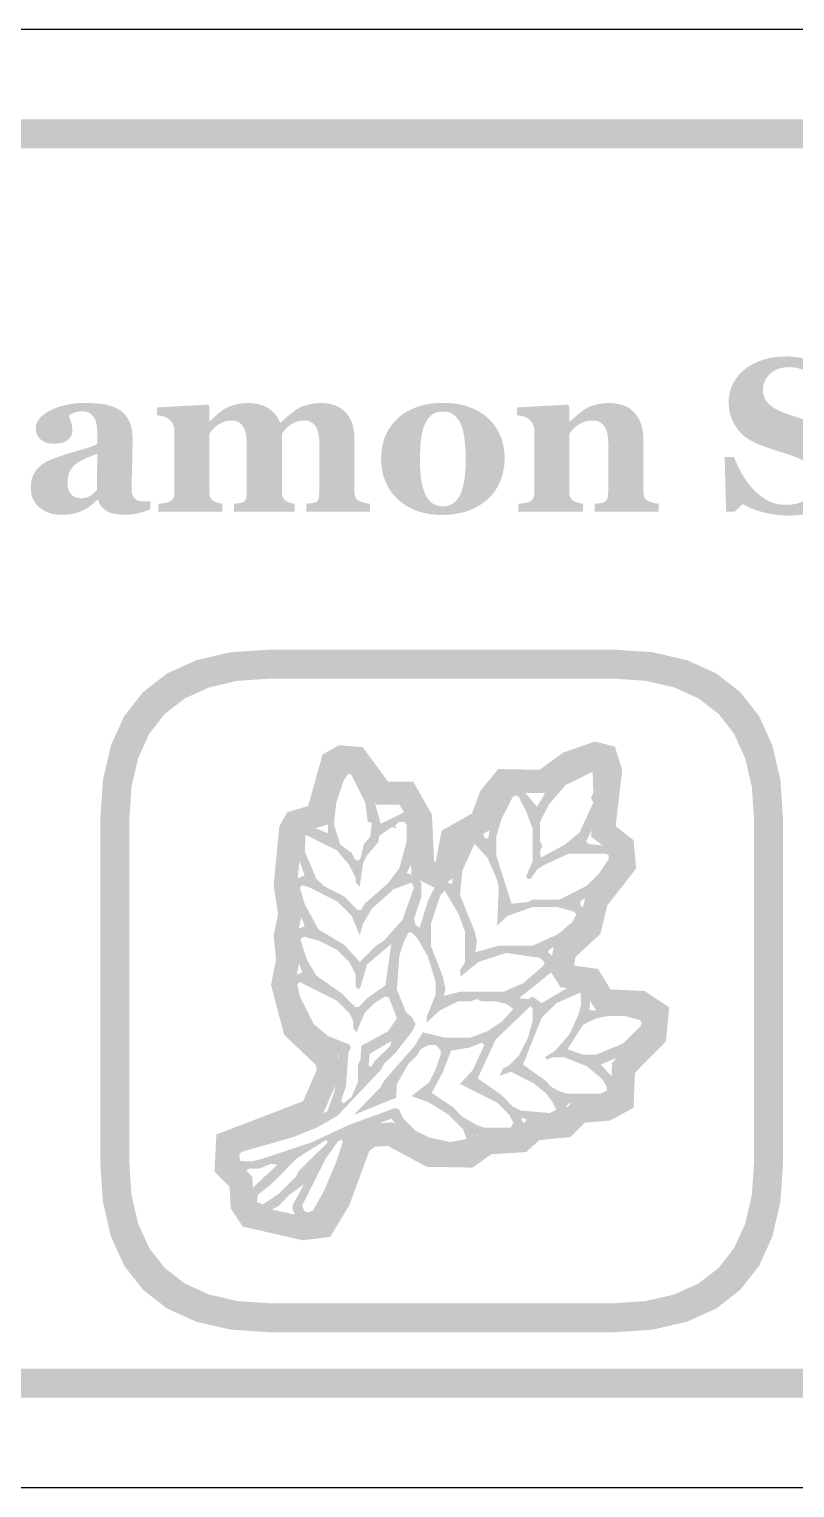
# Model space of a CAD drawing. Header units: millimetres. Extents: x 6 to 297, y 55 to 451.
# Drawn here: x 166.32 to 176.86, y 316.16 to 336.24 of the extents above; entities that cross this region are included whole.
import ezdxf

# ---------------------------------------------------------------- set-up
doc = ezdxf.new("R2010")
doc.units = ezdxf.units.MM
doc.layers.add('CUT', color=1, linetype='Continuous')
doc.layers.add('RASTER', color=7, linetype='Continuous')

msp = doc.modelspace()

# ---------------------------------------------------------------- hatches: boundary and pattern name
at = {"layer": 'RASTER'}
h = msp.add_hatch(color=7, dxfattribs=at)
h.paths.add_polyline_path([(141.2, 332.8), (141.234, 333.316), (141.337, 333.763), (141.509, 334.141), (141.75, 334.45), (142.059, 334.691), (142.438, 334.862), (142.884, 334.966), (143.4, 335), (200.6, 335), (201.116, 334.966), (201.563, 334.862), (201.941, 334.691), (202.25, 334.45), (202.491, 334.141), (202.663, 333.763), (202.766, 333.316), (202.8, 332.8), (202.8, 319.6), (202.766, 319.084), (202.663, 318.638), (202.491, 318.259), (202.25, 317.95), (201.941, 317.709), (201.563, 317.537), (201.116, 317.434), (200.6, 317.4), (143.4, 317.4), (142.884, 317.434), (142.438, 317.537), (142.059, 317.709), (141.75, 317.95), (141.509, 318.259), (141.337, 318.638), (141.234, 319.084), (141.2, 319.6)])
h.paths.add_polyline_path([(141.6, 332.8), (141.6, 319.6), (141.628, 319.178), (141.712, 318.813), (141.853, 318.503), (142.05, 318.25), (142.303, 318.053), (142.613, 317.912), (142.978, 317.828), (143.4, 317.8), (200.6, 317.8), (201.022, 317.828), (201.388, 317.912), (201.697, 318.053), (201.95, 318.25), (202.147, 318.503), (202.288, 318.813), (202.372, 319.178), (202.4, 319.6), (202.4, 332.8), (202.372, 333.222), (202.288, 333.588), (202.147, 333.897), (201.95, 334.15), (201.697, 334.347), (201.388, 334.488), (201.022, 334.572), (200.6, 334.6), (143.4, 334.6), (142.978, 334.572), (142.613, 334.488), (142.303, 334.347), (142.05, 334.15), (141.853, 333.897), (141.712, 333.588), (141.628, 333.222), (141.6, 332.8)], flags=0)
for points in [[(176.775, 329.544), (176.727, 329.545), (176.681, 329.547), (176.635, 329.551), (176.591, 329.556), (176.547, 329.563), (176.503, 329.571), (176.461, 329.58), (176.419, 329.591), (176.379, 329.603), (176.34, 329.616), (176.303, 329.629), (176.267, 329.642), (176.233, 329.657), (176.201, 329.671), (176.17, 329.687), (176.14, 329.703), (176.039, 329.6), (175.915, 329.6), (175.896, 330.351), (176.022, 330.351), (176.033, 330.325), (176.044, 330.297), (176.057, 330.27), (176.07, 330.242), (176.084, 330.213), (176.099, 330.184), (176.114, 330.155), (176.13, 330.126), (176.147, 330.097), (176.164, 330.068), (176.182, 330.04), (176.201, 330.013), (176.221, 329.987), (176.241, 329.962), (176.261, 329.937), (176.282, 329.913), (176.305, 329.89), (176.328, 329.867), (176.352, 329.845), (176.377, 329.824), (176.402, 329.805), (176.428, 329.787), (176.455, 329.77), (176.482, 329.754), (176.511, 329.739), (176.54, 329.727), (176.571, 329.716), (176.602, 329.708), (176.635, 329.701), (176.669, 329.696), (176.705, 329.693), (176.741, 329.692), (176.789, 329.694), (176.835, 329.698), (176.877, 329.706), (176.917, 329.717), (176.954, 329.73), (176.987, 329.747), (177.018, 329.767), (177.046, 329.79), (177.071, 329.815), (177.093, 329.842), (177.111, 329.87), (177.126, 329.9), (177.138, 329.931), (177.146, 329.964), (177.151, 329.999), (177.153, 330.035), (177.151, 330.065), (177.147, 330.093), (177.14, 330.121), (177.13, 330.147), (177.117, 330.172), (177.102, 330.196), (177.084, 330.218), (177.063, 330.239), (177.038, 330.26), (177.011, 330.279), (176.981, 330.298), (176.948, 330.316), (176.911, 330.334), (176.872, 330.351), (176.829, 330.367), (176.783, 330.382), (176.753, 330.392), (176.723, 330.402), (176.694, 330.411), (176.665, 330.42), (176.637, 330.429), (176.61, 330.438), (176.583, 330.447), (176.557, 330.455), (176.532, 330.464), (176.506, 330.472), (176.481, 330.481), (176.457, 330.49), (176.433, 330.498), (176.409, 330.507), (176.386, 330.516), (176.363, 330.524), (176.312, 330.546), (176.265, 330.571), (176.221, 330.597), (176.18, 330.626), (176.143, 330.657), (176.109, 330.69), (176.079, 330.725), (176.052, 330.763), (176.028, 330.802), (176.007, 330.843), (175.99, 330.885), (175.975, 330.928), (175.964, 330.971), (175.956, 331.017), (175.952, 331.063), (175.95, 331.11), (175.951, 331.141), (175.953, 331.17), (175.957, 331.2), (175.963, 331.229), (175.971, 331.259), (175.98, 331.287), (175.99, 331.316), (176.003, 331.344), (176.017, 331.372), (176.032, 331.399), (176.049, 331.425), (176.068, 331.45), (176.087, 331.475), (176.109, 331.499), (176.132, 331.523), (176.156, 331.545), (176.182, 331.566), (176.208, 331.585), (176.237, 331.604), (176.267, 331.621), (176.299, 331.638), (176.332, 331.653), (176.367, 331.668), (176.404, 331.682), (176.442, 331.694), (176.481, 331.705), (176.521, 331.714), (176.562, 331.721), (176.603, 331.727), (176.645, 331.731), (176.688, 331.733), (176.732, 331.734), (176.775, 331.734), (176.817, 331.731), (176.859, 331.728), (176.9, 331.722), (176.94, 331.716), (176.979, 331.707), (177.018, 331.698), (177.056, 331.687), (177.093, 331.675), (177.127, 331.663), (177.16, 331.651), (177.191, 331.639), (177.219, 331.627), (177.246, 331.615), (177.271, 331.603), (177.293, 331.591), (177.383, 331.679), (177.51, 331.679), (177.522, 330.97), (177.396, 330.97), (177.385, 330.998), (177.373, 331.027), (177.361, 331.056), (177.348, 331.085), (177.335, 331.114), (177.321, 331.144), (177.307, 331.174), (177.292, 331.203), (177.278, 331.232), (177.262, 331.26), (177.247, 331.287), (177.232, 331.313), (177.216, 331.337), (177.2, 331.36), (177.184, 331.381), (177.167, 331.402), (177.149, 331.422), (177.13, 331.442), (177.11, 331.461), (177.09, 331.478), (177.069, 331.495), (177.047, 331.51), (177.025, 331.524), (177.002, 331.537), (176.978, 331.549), (176.953, 331.559), (176.927, 331.568), (176.9, 331.575), (176.872, 331.581), (176.843, 331.585), (176.813, 331.587), (176.782, 331.588), (176.743, 331.586), (176.706, 331.582), (176.671, 331.575), (176.638, 331.565), (176.607, 331.553), (176.577, 331.538), (176.549, 331.519), (176.523, 331.498), (176.5, 331.475), (176.48, 331.451), (176.462, 331.425), (176.448, 331.398), (176.437, 331.37), (176.429, 331.341), (176.425, 331.31), (176.423, 331.277), (176.424, 331.247), (176.429, 331.218), (176.435, 331.19), (176.445, 331.164), (176.457, 331.139), (176.472, 331.116), (176.49, 331.094), (176.51, 331.074), (176.534, 331.054), (176.56, 331.035), (176.589, 331.017), (176.622, 330.999), (176.657, 330.982), (176.696, 330.966), (176.737, 330.95), (176.782, 330.934), (176.809, 330.925), (176.836, 330.916), (176.864, 330.907), (176.891, 330.898), (176.919, 330.889), (176.947, 330.88), (176.975, 330.87), (177.003, 330.861), (177.031, 330.852), (177.058, 330.843), (177.084, 330.834), (177.11, 330.825), (177.134, 330.817), (177.158, 330.808), (177.181, 330.799), (177.204, 330.791), (177.255, 330.769), (177.304, 330.746), (177.349, 330.721), (177.391, 330.693), (177.43, 330.664), (177.465, 330.633), (177.498, 330.6), (177.527, 330.565), (177.553, 330.527), (177.575, 330.488), (177.594, 330.447), (177.61, 330.403), (177.622, 330.357), (177.631, 330.309), (177.636, 330.259), (177.637, 330.206), (177.636, 330.173), (177.634, 330.14), (177.629, 330.107), (177.622, 330.074), (177.613, 330.041), (177.602, 330.009), (177.589, 329.977), (177.574, 329.946), (177.558, 329.915), (177.54, 329.885), (177.521, 329.857), (177.5, 329.83), (177.479, 329.805), (177.455, 329.781), (177.431, 329.758), (177.405, 329.736), (177.375, 329.714), (177.344, 329.693), (177.312, 329.673), (177.278, 329.655), (177.244, 329.637), (177.208, 329.622), (177.171, 329.607), (177.134, 329.594), (177.094, 329.582), (177.053, 329.572), (177.011, 329.564), (176.967, 329.557), (176.921, 329.551), (176.874, 329.547), (176.825, 329.545), (176.775, 329.544)], [(171.012, 329.6), (170.139, 329.6), (170.139, 329.707), (170.147, 329.708), (170.155, 329.709), (170.163, 329.71), (170.172, 329.711), (170.18, 329.712), (170.189, 329.713), (170.198, 329.714), (170.206, 329.714), (170.215, 329.715), (170.223, 329.716), (170.231, 329.718), (170.239, 329.719), (170.246, 329.721), (170.252, 329.724), (170.259, 329.726), (170.265, 329.729), (170.273, 329.733), (170.28, 329.737), (170.286, 329.743), (170.291, 329.748), (170.296, 329.755), (170.3, 329.762), (170.303, 329.77), (170.306, 329.778), (170.308, 329.787), (170.31, 329.796), (170.311, 329.807), (170.313, 329.817), (170.313, 329.829), (170.314, 329.841), (170.315, 329.853), (170.315, 329.867), (170.315, 330.551), (170.314, 330.587), (170.311, 330.621), (170.307, 330.653), (170.301, 330.683), (170.294, 330.71), (170.285, 330.735), (170.274, 330.757), (170.261, 330.777), (170.247, 330.795), (170.232, 330.81), (170.215, 330.823), (170.196, 330.834), (170.176, 330.842), (170.155, 330.848), (170.132, 330.851), (170.108, 330.852), (170.093, 330.852), (170.078, 330.851), (170.063, 330.85), (170.049, 330.847), (170.035, 330.845), (170.021, 330.841), (170.009, 330.837), (169.996, 330.833), (169.984, 330.828), (169.972, 330.822), (169.96, 330.816), (169.949, 330.811), (169.938, 330.804), (169.927, 330.798), (169.916, 330.791), (169.906, 330.784), (169.896, 330.776), (169.886, 330.768), (169.877, 330.761), (169.868, 330.753), (169.86, 330.745), (169.853, 330.737), (169.846, 330.73), (169.84, 330.722), (169.834, 330.715), (169.829, 330.707), (169.824, 330.7), (169.818, 330.694), (169.814, 330.687), (169.809, 330.681), (169.805, 330.675), (169.801, 330.669), (169.801, 329.883), (169.801, 329.87), (169.801, 329.858), (169.802, 329.846), (169.804, 329.835), (169.805, 329.825), (169.808, 329.815), (169.81, 329.806), (169.813, 329.797), (169.816, 329.789), (169.821, 329.781), (169.825, 329.774), (169.831, 329.768), (169.837, 329.761), (169.844, 329.755), (169.851, 329.75), (169.859, 329.745), (169.865, 329.742), (169.871, 329.739), (169.878, 329.736), (169.884, 329.733), (169.891, 329.73), (169.898, 329.727), (169.905, 329.724), (169.913, 329.722), (169.92, 329.719), (169.928, 329.717), (169.936, 329.715), (169.944, 329.713), (169.952, 329.711), (169.96, 329.709), (169.968, 329.708), (169.976, 329.707), (169.976, 329.6), (169.14, 329.6), (169.14, 329.707), (169.147, 329.708), (169.155, 329.708), (169.162, 329.709), (169.171, 329.71), (169.179, 329.711), (169.188, 329.712), (169.198, 329.713), (169.207, 329.714), (169.217, 329.715), (169.226, 329.717), (169.234, 329.718), (169.242, 329.72), (169.249, 329.722), (169.255, 329.724), (169.261, 329.726), (169.266, 329.729), (169.273, 329.733), (169.28, 329.738), (169.286, 329.743), (169.291, 329.749), (169.296, 329.755), (169.3, 329.761), (169.303, 329.768), (169.306, 329.776), (169.308, 329.784), (169.31, 329.793), (169.312, 329.803), (169.313, 329.814), (169.314, 329.826), (169.315, 329.838), (169.316, 329.852), (169.316, 329.867), (169.316, 330.551), (169.315, 330.587), (169.312, 330.621), (169.308, 330.653), (169.302, 330.683), (169.295, 330.71), (169.286, 330.735), (169.275, 330.757), (169.262, 330.777), (169.248, 330.795), (169.233, 330.81), (169.216, 330.823), (169.197, 330.834), (169.177, 330.842), (169.156, 330.848), (169.133, 330.851), (169.109, 330.852), (169.094, 330.852), (169.079, 330.851), (169.064, 330.85), (169.05, 330.847), (169.036, 330.845), (169.022, 330.841), (169.01, 330.837), (168.997, 330.833), (168.985, 330.828), (168.973, 330.822), (168.961, 330.816), (168.95, 330.811), (168.939, 330.804), (168.928, 330.798), (168.917, 330.791), (168.907, 330.784), (168.897, 330.776), (168.887, 330.768), (168.878, 330.761), (168.869, 330.753), (168.861, 330.745), (168.854, 330.737), (168.847, 330.73), (168.841, 330.722), (168.835, 330.715), (168.83, 330.707), (168.825, 330.7), (168.819, 330.694), (168.815, 330.687), (168.81, 330.681), (168.806, 330.675), (168.802, 330.669), (168.802, 329.883), (168.802, 329.87), (168.802, 329.858), (168.803, 329.847), (168.805, 329.836), (168.807, 329.825), (168.809, 329.816), (168.812, 329.806), (168.815, 329.798), (168.818, 329.79), (168.823, 329.782), (168.827, 329.775), (168.833, 329.768), (168.839, 329.761), (168.846, 329.755), (168.853, 329.75), (168.862, 329.745), (168.868, 329.742), (168.874, 329.739), (168.88, 329.736), (168.887, 329.733), (168.893, 329.73), (168.9, 329.727), (168.908, 329.724), (168.915, 329.722), (168.923, 329.719), (168.93, 329.717), (168.938, 329.715), (168.946, 329.713), (168.954, 329.711), (168.962, 329.709), (168.97, 329.708), (168.979, 329.707), (168.979, 329.6), (168.101, 329.6), (168.101, 329.707), (168.111, 329.708), (168.12, 329.708), (168.13, 329.709), (168.139, 329.71), (168.148, 329.711), (168.158, 329.712), (168.167, 329.713), (168.176, 329.714), (168.185, 329.715), (168.194, 329.717), (168.202, 329.718), (168.21, 329.72), (168.218, 329.722), (168.225, 329.724), (168.232, 329.726), (168.239, 329.729), (168.25, 329.734), (168.261, 329.739), (168.27, 329.744), (168.279, 329.75), (168.286, 329.757), (168.293, 329.764), (168.299, 329.771), (168.303, 329.779), (168.308, 329.788), (168.311, 329.797), (168.314, 329.807), (168.317, 329.818), (168.319, 329.829), (168.32, 329.841), (168.321, 329.853), (168.321, 329.867), (168.321, 330.719), (168.321, 330.731), (168.319, 330.742), (168.318, 330.754), (168.315, 330.765), (168.311, 330.777), (168.307, 330.788), (168.302, 330.799), (168.296, 330.811), (168.29, 330.822), (168.283, 330.832), (168.276, 330.841), (168.269, 330.85), (168.261, 330.859), (168.253, 330.867), (168.245, 330.874), (168.236, 330.88), (168.229, 330.885), (168.222, 330.889), (168.214, 330.893), (168.206, 330.896), (168.198, 330.9), (168.189, 330.903), (168.179, 330.907), (168.169, 330.91), (168.159, 330.912), (168.149, 330.915), (168.138, 330.917), (168.127, 330.919), (168.116, 330.921), (168.104, 330.923), (168.093, 330.924), (168.081, 330.926), (168.081, 331.033), (168.78, 331.071), (168.802, 331.049), (168.802, 330.842), (168.807, 330.842), (168.818, 330.852), (168.829, 330.861), (168.84, 330.872), (168.852, 330.882), (168.865, 330.893), (168.878, 330.905), (168.891, 330.917), (168.905, 330.929), (168.919, 330.942), (168.933, 330.953), (168.946, 330.964), (168.96, 330.975), (168.973, 330.985), (168.986, 330.994), (168.998, 331.003), (169.011, 331.011), (169.025, 331.019), (169.04, 331.027), (169.056, 331.035), (169.073, 331.043), (169.091, 331.05), (169.11, 331.057), (169.129, 331.063), (169.15, 331.069), (169.172, 331.075), (169.194, 331.079), (169.216, 331.084), (169.239, 331.087), (169.263, 331.089), (169.287, 331.091), (169.311, 331.092), (169.336, 331.093), (169.377, 331.092), (169.416, 331.088), (169.454, 331.082), (169.489, 331.075), (169.523, 331.064), (169.556, 331.052), (169.586, 331.037), (169.615, 331.02), (169.642, 331.001), (169.667, 330.981), (169.69, 330.959), (169.711, 330.936), (169.73, 330.911), (169.747, 330.885), (169.761, 330.857), (169.774, 330.828), (169.787, 330.828), (169.798, 330.838), (169.81, 330.848), (169.822, 330.859), (169.835, 330.871), (169.848, 330.882), (169.862, 330.895), (169.876, 330.907), (169.891, 330.921), (169.907, 330.934), (169.921, 330.946), (169.936, 330.958), (169.95, 330.969), (169.964, 330.979), (169.978, 330.989), (169.991, 330.998), (170.004, 331.006), (170.019, 331.015), (170.035, 331.024), (170.051, 331.032), (170.069, 331.04), (170.088, 331.047), (170.108, 331.055), (170.128, 331.061), (170.15, 331.068), (170.172, 331.074), (170.195, 331.079), (170.218, 331.083), (170.242, 331.086), (170.266, 331.089), (170.29, 331.091), (170.315, 331.092), (170.34, 331.093), (170.393, 331.091), (170.444, 331.085), (170.491, 331.074), (170.535, 331.06), (170.576, 331.042), (170.614, 331.019), (170.649, 330.993), (170.68, 330.962), (170.708, 330.928), (170.732, 330.89), (170.753, 330.849), (170.77, 330.804), (170.783, 330.756), (170.792, 330.705), (170.798, 330.65), (170.8, 330.592), (170.8, 329.88), (170.8, 329.867), (170.801, 329.854), (170.802, 329.842), (170.804, 329.831), (170.806, 329.82), (170.809, 329.81), (170.812, 329.801), (170.816, 329.793), (170.82, 329.785), (170.825, 329.777), (170.831, 329.77), (170.838, 329.764), (170.846, 329.757), (170.855, 329.752), (170.864, 329.747), (170.874, 329.742), (170.88, 329.74), (170.887, 329.737), (170.893, 329.734), (170.9, 329.732), (170.908, 329.729), (170.916, 329.727), (170.924, 329.724), (170.932, 329.722), (170.941, 329.719), (170.95, 329.717), (170.959, 329.715), (170.969, 329.713), (170.979, 329.711), (170.99, 329.709), (171.001, 329.708), (171.012, 329.707)], [(174.989, 329.6), (174.107, 329.6), (174.107, 329.707), (174.114, 329.708), (174.122, 329.708), (174.13, 329.709), (174.138, 329.71), (174.147, 329.711), (174.156, 329.712), (174.165, 329.713), (174.175, 329.714), (174.184, 329.715), (174.193, 329.717), (174.202, 329.718), (174.209, 329.72), (174.217, 329.722), (174.223, 329.724), (174.229, 329.726), (174.235, 329.729), (174.242, 329.733), (174.249, 329.738), (174.255, 329.743), (174.261, 329.749), (174.266, 329.755), (174.271, 329.761), (174.275, 329.768), (174.279, 329.776), (174.282, 329.784), (174.284, 329.793), (174.287, 329.803), (174.288, 329.814), (174.29, 329.826), (174.291, 329.838), (174.292, 329.852), (174.292, 329.867), (174.292, 330.552), (174.291, 330.588), (174.288, 330.622), (174.284, 330.654), (174.278, 330.683), (174.27, 330.71), (174.261, 330.735), (174.25, 330.757), (174.237, 330.777), (174.222, 330.795), (174.206, 330.81), (174.188, 330.823), (174.169, 330.834), (174.148, 330.842), (174.125, 330.848), (174.101, 330.851), (174.075, 330.852), (174.06, 330.852), (174.046, 330.851), (174.032, 330.85), (174.018, 330.848), (174.005, 330.846), (173.992, 330.843), (173.979, 330.839), (173.966, 330.835), (173.953, 330.83), (173.941, 330.825), (173.928, 330.819), (173.916, 330.813), (173.904, 330.807), (173.891, 330.799), (173.879, 330.792), (173.867, 330.784), (173.857, 330.776), (173.847, 330.769), (173.837, 330.761), (173.829, 330.754), (173.82, 330.746), (173.813, 330.739), (173.806, 330.731), (173.799, 330.724), (173.793, 330.716), (173.787, 330.709), (173.781, 330.701), (173.775, 330.695), (173.77, 330.688), (173.765, 330.682), (173.76, 330.675), (173.756, 330.669), (173.756, 329.883), (173.756, 329.87), (173.757, 329.858), (173.758, 329.847), (173.759, 329.836), (173.761, 329.825), (173.764, 329.815), (173.767, 329.806), (173.77, 329.797), (173.774, 329.789), (173.779, 329.781), (173.784, 329.774), (173.79, 329.767), (173.796, 329.761), (173.803, 329.755), (173.81, 329.75), (173.819, 329.745), (173.825, 329.742), (173.831, 329.739), (173.838, 329.736), (173.845, 329.733), (173.852, 329.73), (173.86, 329.727), (173.869, 329.724), (173.877, 329.722), (173.886, 329.719), (173.895, 329.717), (173.903, 329.715), (173.912, 329.713), (173.921, 329.711), (173.929, 329.709), (173.938, 329.708), (173.946, 329.707), (173.946, 329.6), (173.055, 329.6), (173.055, 329.707), (173.065, 329.708), (173.074, 329.709), (173.083, 329.709), (173.092, 329.71), (173.101, 329.711), (173.111, 329.713), (173.12, 329.714), (173.129, 329.715), (173.139, 329.716), (173.147, 329.718), (173.156, 329.719), (173.164, 329.721), (173.172, 329.723), (173.179, 329.725), (173.186, 329.727), (173.193, 329.729), (173.204, 329.733), (173.215, 329.738), (173.224, 329.743), (173.233, 329.749), (173.24, 329.756), (173.247, 329.763), (173.253, 329.771), (173.258, 329.779), (173.262, 329.787), (173.265, 329.797), (173.268, 329.807), (173.271, 329.818), (173.273, 329.829), (173.274, 329.841), (173.275, 329.853), (173.275, 329.867), (173.275, 330.719), (173.275, 330.73), (173.274, 330.742), (173.272, 330.753), (173.269, 330.764), (173.266, 330.775), (173.262, 330.786), (173.257, 330.797), (173.252, 330.808), (173.246, 330.819), (173.239, 330.829), (173.232, 330.839), (173.225, 330.848), (173.217, 330.857), (173.208, 330.865), (173.199, 330.873), (173.19, 330.88), (173.183, 330.885), (173.176, 330.889), (173.168, 330.893), (173.16, 330.896), (173.152, 330.9), (173.143, 330.903), (173.133, 330.907), (173.124, 330.91), (173.113, 330.912), (173.103, 330.915), (173.092, 330.917), (173.081, 330.919), (173.07, 330.921), (173.059, 330.923), (173.047, 330.924), (173.035, 330.926), (173.035, 331.033), (173.734, 331.071), (173.756, 331.049), (173.756, 330.836), (173.761, 330.836), (173.772, 330.846), (173.783, 330.856), (173.795, 330.866), (173.807, 330.877), (173.82, 330.888), (173.833, 330.899), (173.847, 330.912), (173.861, 330.924), (173.876, 330.937), (173.89, 330.949), (173.904, 330.96), (173.917, 330.971), (173.931, 330.981), (173.944, 330.99), (173.957, 330.999), (173.969, 331.008), (173.984, 331.016), (173.999, 331.025), (174.015, 331.033), (174.032, 331.04), (174.05, 331.048), (174.07, 331.055), (174.09, 331.061), (174.112, 331.068), (174.134, 331.074), (174.156, 331.079), (174.179, 331.083), (174.202, 331.086), (174.226, 331.089), (174.25, 331.091), (174.274, 331.092), (174.299, 331.093), (174.357, 331.091), (174.411, 331.084), (174.461, 331.074), (174.508, 331.059), (174.551, 331.04), (174.59, 331.016), (174.626, 330.989), (174.657, 330.957), (174.685, 330.922), (174.709, 330.884), (174.73, 330.843), (174.747, 330.8), (174.76, 330.753), (174.769, 330.704), (174.775, 330.652), (174.777, 330.598), (174.777, 329.88), (174.777, 329.867), (174.778, 329.854), (174.779, 329.842), (174.781, 329.831), (174.783, 329.821), (174.786, 329.811), (174.789, 329.802), (174.793, 329.793), (174.797, 329.786), (174.803, 329.778), (174.809, 329.771), (174.816, 329.764), (174.824, 329.758), (174.833, 329.752), (174.842, 329.747), (174.853, 329.742), (174.859, 329.74), (174.865, 329.737), (174.872, 329.734), (174.879, 329.732), (174.886, 329.729), (174.894, 329.727), (174.902, 329.724), (174.911, 329.722), (174.919, 329.719), (174.928, 329.717), (174.938, 329.715), (174.947, 329.713), (174.957, 329.711), (174.968, 329.709), (174.978, 329.708), (174.989, 329.707)]]:
    msp.add_hatch(color=7, dxfattribs=at).paths.add_polyline_path(points)
h = msp.add_hatch(color=7, dxfattribs=at)
h.paths.add_polyline_path([(167.989, 329.631), (167.972, 329.624), (167.955, 329.617), (167.937, 329.611), (167.918, 329.604), (167.899, 329.598), (167.879, 329.591), (167.858, 329.585), (167.836, 329.579), (167.814, 329.574), (167.792, 329.569), (167.769, 329.565), (167.746, 329.562), (167.722, 329.559), (167.699, 329.558), (167.675, 329.556), (167.65, 329.556), (167.607, 329.557), (167.566, 329.559), (167.528, 329.564), (167.494, 329.569), (167.462, 329.577), (167.433, 329.586), (167.408, 329.597), (167.385, 329.61), (167.365, 329.624), (167.346, 329.639), (167.329, 329.656), (167.314, 329.675), (167.3, 329.694), (167.288, 329.716), (167.278, 329.738), (167.269, 329.763), (167.26, 329.763), (167.248, 329.75), (167.236, 329.739), (167.224, 329.727), (167.212, 329.716), (167.2, 329.706), (167.188, 329.696), (167.176, 329.687), (167.165, 329.678), (167.153, 329.669), (167.141, 329.661), (167.129, 329.653), (167.117, 329.645), (167.104, 329.638), (167.092, 329.631), (167.079, 329.624), (167.066, 329.618), (167.049, 329.61), (167.032, 329.603), (167.015, 329.596), (166.998, 329.59), (166.982, 329.584), (166.965, 329.579), (166.949, 329.574), (166.933, 329.57), (166.916, 329.566), (166.898, 329.563), (166.878, 329.561), (166.857, 329.558), (166.834, 329.557), (166.809, 329.556), (166.783, 329.555), (166.755, 329.555), (166.713, 329.556), (166.673, 329.561), (166.635, 329.569), (166.598, 329.58), (166.562, 329.594), (166.528, 329.611), (166.496, 329.631), (166.465, 329.655), (166.437, 329.681), (166.413, 329.709), (166.392, 329.739), (166.375, 329.772), (166.362, 329.806), (166.352, 329.842), (166.347, 329.88), (166.345, 329.921), (166.345, 329.944), (166.347, 329.967), (166.349, 329.988), (166.352, 330.009), (166.355, 330.029), (166.36, 330.048), (166.365, 330.066), (166.371, 330.083), (166.378, 330.099), (166.386, 330.115), (166.394, 330.13), (166.403, 330.145), (166.413, 330.16), (166.423, 330.174), (166.434, 330.188), (166.446, 330.201), (166.457, 330.212), (166.469, 330.223), (166.481, 330.233), (166.493, 330.243), (166.506, 330.253), (166.52, 330.262), (166.534, 330.27), (166.548, 330.278), (166.562, 330.286), (166.577, 330.293), (166.593, 330.301), (166.608, 330.308), (166.624, 330.315), (166.641, 330.322), (166.658, 330.329), (166.675, 330.335), (166.708, 330.347), (166.744, 330.36), (166.781, 330.372), (166.82, 330.385), (166.86, 330.397), (166.902, 330.41), (166.946, 330.423), (166.991, 330.436), (167.036, 330.449), (167.077, 330.461), (167.115, 330.473), (167.151, 330.485), (167.183, 330.496), (167.212, 330.508), (167.238, 330.518), (167.26, 330.529), (167.26, 330.669), (167.26, 330.679), (167.26, 330.689), (167.26, 330.7), (167.259, 330.712), (167.258, 330.724), (167.257, 330.737), (167.256, 330.751), (167.255, 330.766), (167.253, 330.781), (167.251, 330.795), (167.248, 330.808), (167.245, 330.821), (167.242, 330.834), (167.238, 330.845), (167.234, 330.857), (167.23, 330.867), (167.224, 330.879), (167.218, 330.89), (167.211, 330.9), (167.203, 330.91), (167.195, 330.92), (167.186, 330.929), (167.176, 330.938), (167.165, 330.946), (167.154, 330.954), (167.142, 330.96), (167.128, 330.966), (167.114, 330.97), (167.099, 330.974), (167.084, 330.976), (167.067, 330.978), (167.05, 330.978), (167.034, 330.978), (167.019, 330.977), (167.004, 330.976), (166.99, 330.974), (166.977, 330.971), (166.965, 330.968), (166.953, 330.964), (166.942, 330.96), (166.931, 330.956), (166.921, 330.951), (166.912, 330.946), (166.903, 330.942), (166.894, 330.937), (166.887, 330.932), (166.879, 330.928), (166.872, 330.923), (166.874, 330.915), (166.876, 330.906), (166.878, 330.896), (166.881, 330.886), (166.884, 330.874), (166.888, 330.862), (166.892, 330.848), (166.897, 330.833), (166.902, 330.818), (166.906, 330.804), (166.91, 330.789), (166.913, 330.774), (166.915, 330.76), (166.916, 330.746), (166.917, 330.732), (166.918, 330.718), (166.918, 330.711), (166.917, 330.704), (166.916, 330.697), (166.914, 330.69), (166.913, 330.682), (166.91, 330.673), (166.908, 330.665), (166.905, 330.655), (166.901, 330.646), (166.897, 330.638), (166.893, 330.63), (166.888, 330.622), (166.883, 330.615), (166.878, 330.608), (166.872, 330.602), (166.866, 330.596), (166.858, 330.589), (166.849, 330.582), (166.84, 330.576), (166.831, 330.57), (166.821, 330.565), (166.811, 330.56), (166.801, 330.555), (166.791, 330.551), (166.78, 330.547), (166.767, 330.544), (166.753, 330.541), (166.738, 330.539), (166.721, 330.537), (166.703, 330.536), (166.684, 330.535), (166.663, 330.535), (166.633, 330.535), (166.605, 330.538), (166.579, 330.543), (166.555, 330.549), (166.532, 330.558), (166.512, 330.568), (166.493, 330.58), (166.477, 330.594), (166.462, 330.609), (166.449, 330.626), (166.438, 330.643), (166.43, 330.662), (166.423, 330.682), (166.418, 330.703), (166.415, 330.725), (166.414, 330.748), (166.415, 330.769), (166.418, 330.788), (166.423, 330.808), (166.43, 330.826), (166.439, 330.844), (166.45, 330.862), (166.464, 330.879), (166.479, 330.896), (166.496, 330.912), (166.513, 330.927), (166.532, 330.941), (166.551, 330.955), (166.572, 330.968), (166.593, 330.981), (166.615, 330.992), (166.638, 331.003), (166.661, 331.014), (166.686, 331.024), (166.711, 331.033), (166.737, 331.042), (166.764, 331.051), (166.792, 331.058), (166.821, 331.065), (166.85, 331.071), (166.88, 331.077), (166.909, 331.082), (166.938, 331.086), (166.966, 331.09), (166.994, 331.092), (167.021, 331.094), (167.047, 331.095), (167.073, 331.096), (167.108, 331.095), (167.143, 331.095), (167.176, 331.093), (167.209, 331.091), (167.241, 331.089), (167.273, 331.086), (167.304, 331.083), (167.334, 331.079), (167.363, 331.074), (167.392, 331.068), (167.419, 331.061), (167.447, 331.053), (167.473, 331.044), (167.499, 331.033), (167.523, 331.022), (167.548, 331.009), (167.57, 330.996), (167.591, 330.981), (167.61, 330.964), (167.629, 330.946), (167.647, 330.927), (167.663, 330.906), (167.678, 330.884), (167.692, 330.86), (167.704, 330.835), (167.715, 330.808), (167.724, 330.779), (167.732, 330.748), (167.738, 330.716), (167.742, 330.681), (167.745, 330.645), (167.745, 330.606), (167.745, 330.564), (167.745, 330.52), (167.744, 330.474), (167.744, 330.425), (167.743, 330.375), (167.742, 330.323), (167.74, 330.27), (167.739, 330.214), (167.737, 330.159), (167.736, 330.11), (167.735, 330.065), (167.734, 330.026), (167.733, 329.991), (167.733, 329.961), (167.732, 329.935), (167.732, 329.915), (167.732, 329.899), (167.733, 329.884), (167.735, 329.869), (167.737, 329.856), (167.74, 329.843), (167.743, 329.832), (167.747, 329.821), (167.752, 329.811), (167.757, 329.802), (167.763, 329.793), (167.77, 329.785), (167.777, 329.778), (167.785, 329.771), (167.794, 329.765), (167.803, 329.759), (167.813, 329.754), (167.819, 329.751), (167.827, 329.749), (167.835, 329.746), (167.845, 329.744), (167.855, 329.743), (167.866, 329.742), (167.878, 329.741), (167.891, 329.74), (167.904, 329.739), (167.917, 329.739), (167.93, 329.739), (167.942, 329.738), (167.954, 329.738), (167.966, 329.738), (167.977, 329.738), (167.989, 329.738)])
h.paths.add_polyline_path([(167.26, 330.394), (167.24, 330.387), (167.22, 330.38), (167.199, 330.372), (167.179, 330.364), (167.159, 330.356), (167.138, 330.348), (167.118, 330.339), (167.098, 330.33), (167.078, 330.321), (167.059, 330.312), (167.042, 330.303), (167.025, 330.293), (167.009, 330.284), (166.994, 330.274), (166.979, 330.265), (166.966, 330.255), (166.953, 330.244), (166.94, 330.233), (166.929, 330.221), (166.918, 330.208), (166.907, 330.195), (166.898, 330.18), (166.889, 330.166), (166.881, 330.15), (166.874, 330.134), (166.868, 330.117), (166.862, 330.099), (166.858, 330.081), (166.855, 330.062), (166.852, 330.042), (166.851, 330.021), (166.85, 330), (166.851, 329.972), (166.854, 329.947), (166.858, 329.923), (166.863, 329.901), (166.871, 329.882), (166.88, 329.864), (166.89, 329.848), (166.902, 329.834), (166.916, 329.822), (166.93, 329.812), (166.945, 329.803), (166.96, 329.796), (166.977, 329.79), (166.994, 329.786), (167.012, 329.784), (167.031, 329.783), (167.05, 329.784), (167.069, 329.785), (167.087, 329.788), (167.104, 329.791), (167.12, 329.796), (167.135, 329.802), (167.15, 329.808), (167.163, 329.816), (167.176, 329.825), (167.188, 329.834), (167.2, 329.843), (167.212, 329.853), (167.223, 329.863), (167.234, 329.874), (167.245, 329.886), (167.255, 329.897)], flags=0)
h = msp.add_hatch(color=7, dxfattribs=at)
h.paths.add_polyline_path([(172.644, 330.88), (172.67, 330.854), (172.695, 330.827), (172.718, 330.799), (172.739, 330.769), (172.759, 330.738), (172.778, 330.706), (172.794, 330.673), (172.809, 330.639), (172.823, 330.603), (172.834, 330.567), (172.844, 330.53), (172.852, 330.492), (172.858, 330.454), (172.863, 330.414), (172.866, 330.375), (172.866, 330.334), (172.866, 330.294), (172.863, 330.254), (172.859, 330.215), (172.852, 330.176), (172.844, 330.138), (172.835, 330.1), (172.823, 330.063), (172.81, 330.027), (172.795, 329.992), (172.779, 329.957), (172.76, 329.925), (172.741, 329.893), (172.719, 329.863), (172.696, 329.834), (172.672, 329.806), (172.645, 329.78), (172.616, 329.754), (172.585, 329.728), (172.552, 329.705), (172.518, 329.683), (172.483, 329.663), (172.447, 329.644), (172.409, 329.627), (172.369, 329.612), (172.328, 329.598), (172.286, 329.586), (172.242, 329.576), (172.197, 329.568), (172.151, 329.561), (172.103, 329.557), (172.053, 329.554), (172.002, 329.553), (171.958, 329.554), (171.915, 329.556), (171.872, 329.56), (171.831, 329.566), (171.79, 329.573), (171.75, 329.582), (171.711, 329.592), (171.673, 329.604), (171.636, 329.618), (171.6, 329.633), (171.566, 329.65), (171.532, 329.668), (171.499, 329.689), (171.467, 329.71), (171.437, 329.733), (171.407, 329.758), (171.38, 329.783), (171.355, 329.81), (171.331, 329.838), (171.308, 329.868), (171.287, 329.899), (171.267, 329.931), (171.249, 329.965), (171.232, 330.001), (171.217, 330.037), (171.203, 330.075), (171.192, 330.114), (171.183, 330.154), (171.176, 330.194), (171.171, 330.236), (171.168, 330.279), (171.167, 330.324), (171.168, 330.367), (171.171, 330.409), (171.175, 330.45), (171.181, 330.49), (171.189, 330.528), (171.199, 330.565), (171.21, 330.602), (171.224, 330.636), (171.239, 330.67), (171.255, 330.703), (171.274, 330.735), (171.294, 330.766), (171.316, 330.796), (171.34, 330.825), (171.366, 330.853), (171.393, 330.88), (171.421, 330.905), (171.45, 330.929), (171.481, 330.951), (171.514, 330.971), (171.548, 330.99), (171.584, 331.008), (171.621, 331.024), (171.66, 331.039), (171.7, 331.052), (171.742, 331.064), (171.785, 331.074), (171.828, 331.082), (171.873, 331.088), (171.92, 331.092), (171.967, 331.095), (172.015, 331.096), (172.066, 331.095), (172.115, 331.092), (172.162, 331.088), (172.208, 331.082), (172.253, 331.074), (172.295, 331.064), (172.337, 331.052), (172.376, 331.039), (172.415, 331.024), (172.452, 331.008), (172.487, 330.99), (172.521, 330.971), (172.554, 330.951), (172.585, 330.929), (172.615, 330.905), (172.644, 330.88)])
h.paths.add_polyline_path([(172.269, 329.865), (172.277, 329.886), (172.284, 329.908), (172.291, 329.932), (172.297, 329.956), (172.303, 329.981), (172.308, 330.008), (172.312, 330.036), (172.316, 330.064), (172.32, 330.094), (172.323, 330.125), (172.326, 330.158), (172.328, 330.191), (172.33, 330.226), (172.331, 330.262), (172.332, 330.299), (172.332, 330.337), (172.332, 330.363), (172.331, 330.39), (172.33, 330.418), (172.328, 330.447), (172.326, 330.476), (172.324, 330.507), (172.321, 330.539), (172.317, 330.571), (172.313, 330.603), (172.309, 330.634), (172.304, 330.662), (172.299, 330.689), (172.293, 330.714), (172.287, 330.738), (172.28, 330.759), (172.273, 330.779), (172.264, 330.802), (172.254, 330.823), (172.243, 330.843), (172.231, 330.862), (172.219, 330.879), (172.205, 330.895), (172.191, 330.91), (172.176, 330.924), (172.16, 330.937), (172.143, 330.947), (172.124, 330.956), (172.105, 330.964), (172.085, 330.97), (172.064, 330.974), (172.042, 330.976), (172.018, 330.977), (171.993, 330.976), (171.969, 330.973), (171.946, 330.969), (171.925, 330.963), (171.905, 330.955), (171.886, 330.945), (171.868, 330.933), (171.852, 330.92), (171.837, 330.905), (171.823, 330.889), (171.809, 330.872), (171.797, 330.854), (171.785, 330.835), (171.775, 330.815), (171.765, 330.794), (171.756, 330.772), (171.749, 330.751), (171.742, 330.728), (171.736, 330.705), (171.73, 330.681), (171.725, 330.656), (171.721, 330.631), (171.717, 330.604), (171.714, 330.576), (171.711, 330.548), (171.708, 330.52), (171.706, 330.491), (171.705, 330.462), (171.704, 330.433), (171.703, 330.403), (171.702, 330.373), (171.702, 330.343), (171.702, 330.304), (171.703, 330.266), (171.703, 330.231), (171.704, 330.197), (171.706, 330.165), (171.708, 330.134), (171.71, 330.105), (171.712, 330.078), (171.715, 330.052), (171.719, 330.026), (171.724, 330), (171.73, 329.973), (171.736, 329.947), (171.744, 329.921), (171.753, 329.894), (171.762, 329.868), (171.771, 329.846), (171.781, 329.825), (171.791, 329.805), (171.803, 329.787), (171.816, 329.769), (171.829, 329.753), (171.843, 329.738), (171.859, 329.725), (171.875, 329.712), (171.892, 329.701), (171.911, 329.692), (171.93, 329.685), (171.951, 329.679), (171.972, 329.675), (171.995, 329.673), (172.018, 329.672), (172.04, 329.673), (172.061, 329.675), (172.081, 329.679), (172.1, 329.684), (172.118, 329.691), (172.136, 329.699), (172.153, 329.709), (172.169, 329.721), (172.185, 329.734), (172.199, 329.748), (172.213, 329.764), (172.226, 329.781), (172.238, 329.8), (172.249, 329.82), (172.259, 329.842), (172.269, 329.865)], flags=0)
h = msp.add_hatch(color=7, dxfattribs=at)
h.paths.add_polyline_path([(167.3, 325.35), (167.337, 325.901), (167.447, 326.378), (167.63, 326.782), (167.888, 327.112), (168.218, 327.37), (168.622, 327.553), (169.099, 327.663), (169.65, 327.7), (174.35, 327.7), (174.901, 327.663), (175.378, 327.553), (175.782, 327.37), (176.112, 327.112), (176.37, 326.782), (176.553, 326.378), (176.663, 325.901), (176.7, 325.35), (176.7, 320.65), (176.663, 320.099), (176.553, 319.622), (176.37, 319.218), (176.112, 318.887), (175.782, 318.63), (175.378, 318.447), (174.901, 318.337), (174.35, 318.3), (169.65, 318.3), (169.099, 318.337), (168.622, 318.447), (168.218, 318.63), (167.888, 318.888), (167.63, 319.218), (167.447, 319.622), (167.337, 320.099), (167.3, 320.65)])
h.paths.add_polyline_path([(167.7, 325.35), (167.7, 320.65), (167.73, 320.193), (167.822, 319.797), (167.974, 319.462), (168.188, 319.188), (168.462, 318.974), (168.797, 318.822), (169.193, 318.73), (169.65, 318.7), (174.35, 318.7), (174.807, 318.73), (175.203, 318.822), (175.538, 318.974), (175.813, 319.188), (176.026, 319.462), (176.178, 319.797), (176.27, 320.193), (176.3, 320.65), (176.3, 325.35), (176.27, 325.807), (176.178, 326.203), (176.026, 326.538), (175.813, 326.813), (175.538, 327.026), (175.203, 327.178), (174.807, 327.27), (174.35, 327.3), (169.65, 327.3), (169.193, 327.27), (168.797, 327.178), (168.462, 327.026), (168.188, 326.813), (167.974, 326.538), (167.822, 326.203), (167.73, 325.807), (167.7, 325.35)], flags=0)
h = msp.add_hatch(color=7, dxfattribs=at)
h.paths.add_polyline_path([(174.108, 326.434), (174.385, 326.363), (174.485, 326.042), (174.395, 325.267), (174.642, 325.076), (174.677, 324.686), (174.279, 324.176), (174.186, 323.786), (173.843, 323.469), (173.823, 323.355), (173.827, 323.348), (174.152, 323.304), (174.324, 323.021), (174.794, 323), (175.131, 322.775), (175.087, 322.306), (174.66, 321.873), (174.642, 321.392), (174.315, 321.216), (173.97, 321.188), (173.771, 320.989), (173.343, 320.946), (173.167, 320.783), (172.685, 320.752), (172.425, 320.568), (171.797, 320.579), (171.259, 320.867), (171.081, 320.856), (171.004, 320.799), (170.728, 320.048), (170.466, 319.615), (170.087, 319.568), (169.263, 319.756), (169.097, 320.005), (169.081, 320.305), (168.874, 320.512), (168.899, 321.024), (170.093, 321.482), (170.281, 321.912), (170.27, 321.979), (169.832, 322.397), (169.651, 323.084), (169.72, 323.431), (169.687, 323.766), (169.749, 324.058), (169.687, 324.453), (169.766, 325.268), (169.875, 325.461), (170.162, 325.545), (170.36, 326.253), (170.586, 326.384), (170.912, 326.357), (171.261, 325.883), (171.608, 325.883), (171.866, 325.428), (171.897, 324.782), (171.91, 324.775), (171.918, 324.78), (171.999, 325.205), (172.416, 325.443), (172.532, 325.754), (172.778, 326.055), (173.346, 326.044), (173.669, 326.28)])
h.paths.add_polyline_path([(174.122, 326.1), (173.82, 325.994), (173.448, 325.722), (172.928, 325.732), (172.814, 325.592), (172.676, 325.222), (172.285, 325), (172.206, 324.583), (171.927, 324.408), (171.586, 324.581), (171.55, 325.337), (171.421, 325.563), (171.1, 325.563), (170.741, 326.05), (170.66, 326.057), (170.633, 326.041), (170.423, 325.287), (170.089, 325.19), (170.078, 325.17), (170.01, 324.463), (170.075, 324.049), (170.01, 323.748), (170.044, 323.415), (169.979, 323.094), (170.119, 322.566), (170.569, 322.136), (170.612, 321.869), (170.332, 321.231), (169.209, 320.8), (169.201, 320.638), (169.394, 320.445), (169.412, 320.11), (169.459, 320.039), (170.104, 319.893), (170.273, 319.913), (170.438, 320.187), (170.736, 320.999), (170.967, 321.169), (171.329, 321.192), (171.88, 320.898), (172.326, 320.89), (172.574, 321.066), (173.033, 321.095), (173.204, 321.253), (173.625, 321.296), (173.827, 321.498), (174.222, 321.53), (174.329, 321.587), (174.345, 322.009), (174.779, 322.45), (174.795, 322.615), (174.691, 322.684), (174.14, 322.709), (173.958, 323.007), (173.635, 323.051), (173.486, 323.29), (173.546, 323.631), (173.897, 323.955), (173.984, 324.319), (174.347, 324.783), (174.336, 324.908), (174.056, 325.124), (174.159, 326.012), (174.132, 326.098), (174.122, 326.1)], flags=0)
h = msp.add_hatch(color=7, dxfattribs=at)
h.paths.add_polyline_path([(170.66, 326.15), (170.793, 326.104), (170.927, 325.937), (171.05, 325.693), (171.161, 325.302), (171.484, 325.459), (171.561, 325.436), (171.618, 325.359), (171.618, 325.192), (171.651, 325.092), (171.585, 324.758), (171.518, 324.625), (171.661, 324.568), (171.718, 324.491), (171.718, 324.291), (171.618, 323.99), (171.641, 323.914), (171.695, 323.867), (171.818, 324.257), (171.908, 324.434), (172.019, 324.525), (172.142, 324.468), (172.185, 324.758), (172.252, 324.959), (172.376, 325.169), (172.486, 325.192), (172.576, 325.149), (172.596, 325.102), (172.643, 325.102), (172.686, 325.393), (172.91, 325.803), (173.02, 325.86), (173.063, 325.837), (173.311, 325.536), (173.411, 325.703), (173.678, 325.97), (173.888, 326.094), (174.122, 326.16), (174.165, 326.137), (174.222, 326.06), (174.222, 325.693), (174.122, 325.326), (173.988, 325.059), (174.022, 325.025), (174.289, 324.992), (174.399, 324.935), (174.422, 324.792), (174.332, 324.615), (174.245, 324.535), (174.199, 324.448), (173.911, 324.234), (173.911, 324.181), (173.988, 324.091), (173.931, 323.914), (173.765, 323.747), (173.477, 323.566), (173.464, 323.533), (173.554, 323.456), (173.554, 323.356), (173.497, 323.246), (173.063, 322.899), (173.187, 322.889), (173.254, 322.922), (173.377, 322.832), (173.755, 323.056), (173.955, 323.089), (174.055, 322.989), (174.032, 322.732), (174.689, 322.755), (174.866, 322.665), (174.89, 322.521), (174.833, 322.411), (174.566, 322.144), (174.189, 321.987), (174.365, 321.797), (174.422, 321.687), (174.399, 321.543), (174.322, 321.487), (174.189, 321.453), (173.755, 321.453), (173.721, 321.42), (173.698, 321.276), (173.621, 321.219), (173.187, 321.219), (173.12, 321.253), (173.097, 321.243), (173.12, 321.186), (173.097, 321.043), (172.953, 320.986), (172.486, 321.019), (172.443, 320.862), (172.352, 320.819), (171.918, 320.819), (171.785, 320.852), (171.541, 320.976), (171.307, 321.243), (170.793, 321.043), (170.616, 320.485), (170.393, 319.974), (170.326, 319.874), (170.216, 319.817), (170.116, 319.817), (170.005, 319.874), (169.949, 319.984), (169.949, 320.051), (170.106, 320.341), (169.905, 320.195), (169.758, 320.041), (169.581, 319.951), (169.481, 319.951), (169.391, 319.994), (169.348, 320.084), (169.371, 320.261), (169.738, 320.609), (169.648, 320.619), (169.481, 320.552), (169.348, 320.552), (169.281, 320.518), (169.137, 320.609), (169.114, 320.819), (169.137, 320.862), (169.248, 320.919), (169.949, 321.119), (170.426, 321.343), (170.516, 321.587), (170.583, 321.921), (170.583, 322.121), (170.339, 322.244), (170.139, 322.445), (169.982, 322.722), (169.915, 322.955), (169.939, 323.199), (170.082, 323.256), (169.949, 323.623), (169.949, 323.79), (169.972, 323.834), (170.116, 323.89), (169.949, 324.324), (169.949, 324.491), (169.972, 324.535), (170.116, 324.591), (170.015, 324.858), (169.992, 325.102), (170.015, 325.192), (170.082, 325.259), (170.216, 325.259), (170.439, 325.169), (170.416, 325.593), (170.483, 325.86), (170.606, 326.104)])
h.paths.add_polyline_path([(174.078, 326.017), (173.711, 325.837), (173.477, 325.57), (173.354, 325.326), (173.354, 325.059), (173.387, 324.992), (173.354, 324.925), (173.364, 324.835), (173.698, 325.015), (173.898, 325.182), (174.088, 325.593), (174.055, 325.66), (174.088, 325.726)], flags=0)
h.paths.add_polyline_path([(170.717, 325.994), (170.65, 325.893), (170.55, 325.593), (170.516, 325.292), (170.606, 325.015), (170.76, 324.902), (170.807, 324.815), (170.85, 324.792), (170.883, 324.825), (170.927, 325.015), (171.017, 325.125), (171.04, 325.316), (170.984, 325.326), (170.95, 325.593), (170.76, 325.97)], flags=0)
h.paths.add_polyline_path([(173.02, 325.693), (172.977, 325.67), (172.82, 325.359), (172.753, 325.125), (172.753, 324.858), (172.963, 324.201), (173.187, 324.224), (173.254, 324.257), (173.621, 324.257), (173.998, 324.448), (174.165, 324.615), (174.299, 324.815), (174.299, 324.868), (174.255, 324.892), (173.755, 324.892), (173.411, 324.735), (173.311, 324.668), (173.23, 324.548), (173.177, 324.548), (173.164, 324.581), (173.254, 324.792), (173.254, 325.226), (173.164, 325.469), (173.063, 325.67)], flags=0)
h.paths.add_polyline_path([(171.418, 325.326), (171.361, 325.282), (171.374, 325.236), (171.317, 325.259), (171.141, 325.136), (171.127, 325.049), (170.974, 324.868), (170.917, 324.758), (170.873, 324.434), (170.817, 324.491), (170.817, 324.558), (170.727, 324.735), (170.56, 324.935), (170.126, 325.149), (170.116, 324.925), (170.273, 324.548), (170.373, 324.448), (170.66, 324.301), (170.84, 324.114), (170.893, 324.114), (170.94, 324.201), (171.261, 324.481), (171.418, 324.691), (171.518, 325.059), (171.518, 325.292), (171.484, 325.326)], flags=0)
h.paths.add_polyline_path([(172.453, 325.025), (172.286, 324.658), (172.252, 324.324), (172.453, 323.823), (172.486, 323.69), (172.463, 323.533), (172.786, 323.623), (173.254, 323.623), (173.598, 323.78), (173.798, 323.947), (173.855, 324.057), (173.821, 324.091), (173.588, 324.157), (173.254, 324.157), (172.91, 324.034), (172.763, 323.9), (172.786, 324.424), (172.753, 324.558), (172.629, 324.835)], flags=0)
h.paths.add_polyline_path([(171.585, 324.491), (171.341, 324.401), (171.04, 324.134), (170.917, 323.924), (170.873, 323.767), (170.76, 324.034), (170.56, 324.234), (170.182, 324.424), (170.082, 324.458), (170.049, 324.424), (170.116, 324.191), (170.306, 323.847), (170.66, 323.633), (170.873, 323.4), (171.107, 323.633), (171.194, 323.68), (171.461, 323.98), (171.618, 324.424)], flags=0)
h.paths.add_polyline_path([(172.042, 324.381), (171.985, 324.324), (171.852, 323.924), (171.852, 323.623), (172.019, 323.189), (172.052, 323.022), (172.029, 322.932), (172.252, 322.989), (172.853, 322.989), (173.13, 323.112), (173.397, 323.346), (173.421, 323.389), (173.354, 323.456), (172.887, 323.523), (172.509, 323.4), (172.262, 323.199), (172.252, 323.289), (172.319, 323.389), (172.319, 323.823), (172.229, 324.067)], flags=0)
h.paths.add_polyline_path([(171.575, 323.813), (171.541, 323.8), (171.484, 323.69), (171.418, 323.49), (171.384, 323.022), (171.508, 322.712), (171.595, 322.632), (171.641, 322.545), (171.595, 322.445), (171.361, 322.144), (171.207, 321.997), (171.161, 321.911), (170.56, 321.276), (170.283, 321.119), (169.949, 320.986), (169.248, 320.785), (169.214, 320.752), (169.224, 320.662), (169.381, 320.652), (169.515, 320.685), (170.216, 320.919), (170.717, 321.153), (171.351, 321.386), (171.408, 321.376), (171.474, 321.243), (171.641, 321.076), (171.818, 320.986), (172.119, 320.919), (172.342, 320.962), (172.296, 321.096), (172.095, 321.296), (171.828, 321.463), (171.585, 321.553), (171.828, 321.744), (171.918, 321.921), (171.985, 322.121), (171.985, 322.188), (171.918, 322.254), (171.818, 322.254), (171.708, 322.198), (171.661, 322.111), (171.541, 321.997), (171.384, 321.72), (171.374, 321.53), (170.793, 321.296), (171.161, 321.677), (171.207, 321.764), (171.628, 322.244), (171.741, 322.431), (172.052, 322.355), (172.386, 322.355), (172.629, 322.445), (172.83, 322.578), (172.987, 322.755), (172.887, 322.822), (172.753, 322.855), (172.553, 322.855), (172.486, 322.889), (172.386, 322.855), (172.219, 322.855), (171.975, 322.732), (171.795, 322.565), (171.795, 322.645), (171.918, 322.955), (171.918, 323.122), (171.808, 323.48), (171.661, 323.733)], flags=0)
h.paths.add_polyline_path([(170.106, 323.747), (170.059, 323.713), (170.082, 323.623), (170.149, 323.423), (170.273, 323.213), (170.626, 322.966), (170.807, 322.779), (170.86, 322.779), (170.974, 322.899), (171.227, 323.079), (171.307, 323.647), (170.974, 323.366), (170.883, 323.056), (170.85, 323.022), (170.817, 323.056), (170.817, 323.223), (170.727, 323.4), (170.56, 323.566), (170.316, 323.69)], flags=0)
h.paths.add_polyline_path([(170.049, 323.122), (170.015, 323.089), (170.049, 322.922), (170.239, 322.545), (170.439, 322.378), (170.727, 322.264), (170.75, 322.221), (170.717, 322.154), (170.683, 321.687), (170.616, 321.487), (170.65, 321.453), (170.76, 321.543), (170.85, 321.754), (170.85, 321.987), (170.883, 322.054), (170.893, 322.244), (171.261, 322.445), (171.384, 322.622), (171.274, 322.912), (171.217, 322.922), (171.074, 322.832), (170.94, 322.698), (170.827, 322.431), (170.783, 322.488), (170.783, 322.588), (170.727, 322.698), (170.56, 322.865)], flags=0)
h.paths.add_polyline_path([(173.911, 322.979), (173.578, 322.832), (173.377, 322.632), (173.12, 321.987), (173.431, 321.764), (173.511, 321.677), (173.621, 321.62), (173.721, 321.587), (174.189, 321.587), (174.279, 321.63), (174.265, 321.697), (174.199, 321.797), (173.998, 321.964), (173.688, 322.087), (173.521, 322.087), (173.454, 322.054), (173.421, 322.087), (173.564, 322.178), (173.765, 322.411), (173.888, 322.688), (173.921, 322.822)], flags=0)
h.paths.add_polyline_path([(173.22, 322.789), (172.743, 322.331), (172.496, 321.797), (172.83, 321.563), (172.977, 321.41), (173.087, 321.353), (173.487, 321.32), (173.578, 321.363), (173.531, 321.463), (173.431, 321.597), (173.264, 321.73), (172.953, 321.887), (172.796, 321.83), (172.843, 321.931), (172.93, 321.977), (173.063, 322.111), (173.187, 322.355), (173.254, 322.588), (173.254, 322.755)], flags=0)
h.paths.add_polyline_path([(174.289, 322.655), (174.122, 322.622), (173.945, 322.532), (173.731, 322.198), (173.955, 322.121), (174.122, 322.121), (174.499, 322.278), (174.733, 322.511), (174.756, 322.555), (174.733, 322.598), (174.522, 322.655)], flags=0)
h.paths.add_polyline_path([(171.307, 322.311), (171.007, 322.131), (170.994, 321.964), (171.04, 321.964), (171.074, 322.031), (171.294, 322.244)], flags=0)
h.paths.add_polyline_path([(172.553, 322.288), (172.386, 322.221), (172.129, 322.178), (172.019, 321.887), (171.862, 321.597), (172.162, 321.396), (172.276, 321.276), (172.486, 321.153), (172.586, 321.119), (172.953, 321.119), (172.987, 321.186), (172.93, 321.296), (172.763, 321.463), (172.252, 321.72), (172.429, 321.911), (172.586, 322.254)], flags=0)
h.paths.add_polyline_path([(170.416, 320.952), (170.005, 320.695), (169.658, 320.341), (169.471, 320.195), (169.458, 320.094), (169.538, 320.061), (169.758, 320.208), (169.992, 320.442), (170.039, 320.528), (170.426, 320.909)], flags=0)
h.paths.add_polyline_path([(170.616, 320.952), (170.573, 320.929), (170.406, 320.695), (170.082, 320.051), (170.106, 319.974), (170.149, 319.951), (170.226, 319.974), (170.383, 320.251), (170.55, 320.652), (170.64, 320.929)], flags=0)

# ---------------------------------------------------------------- linework, layer by layer
at = {"layer": 'CUT'}
for points in [[(142.999, 336.24), (201.001, 336.24)], [(201.001, 316.16), (142.999, 316.16)]]:
    msp.add_lwpolyline(points, dxfattribs=at)

doc.saveas('drawing.dxf')
